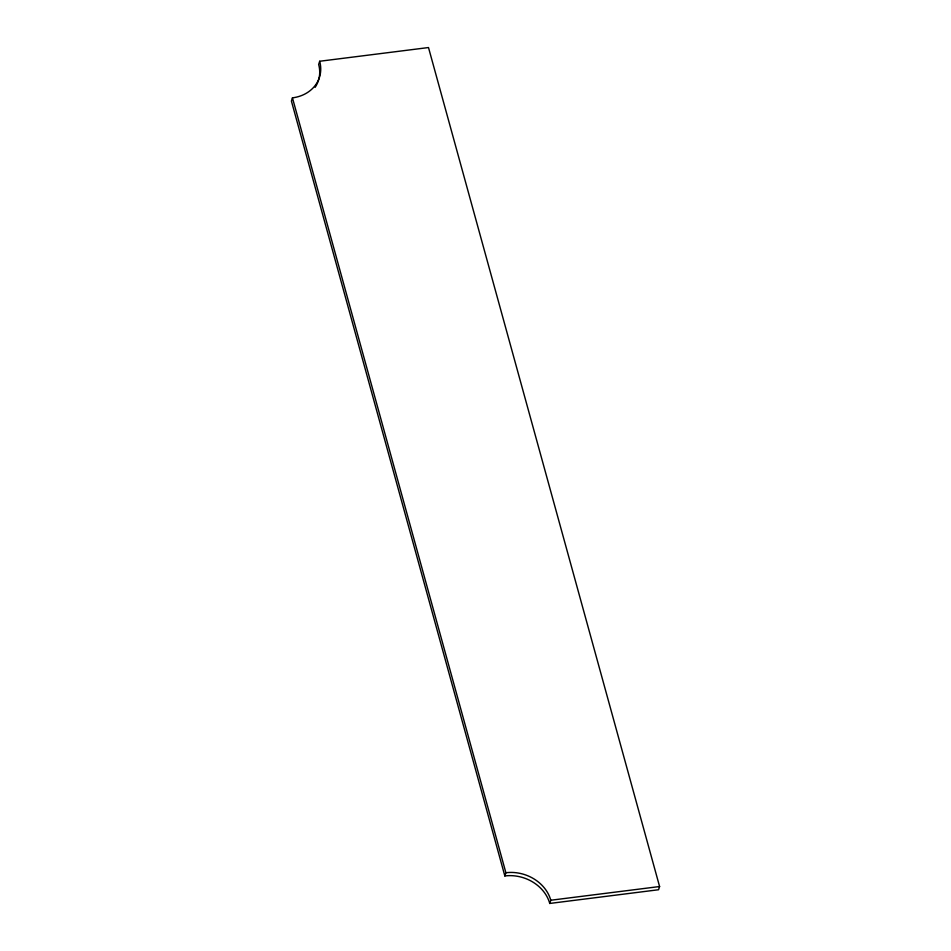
<?xml version="1.0" encoding="UTF-8"?>
<svg xmlns="http://www.w3.org/2000/svg" width="951" height="951" viewBox="0 0 951 951"><rect width="100%" height="100%" fill="white"/><g stroke="black" fill="none" stroke-linecap="round" stroke-linejoin="round"><path stroke-width="1.43" d="M292.444 97.858L291.41 101.056L504.85 875.954A37.648 31.775 17.8 0 1 549.749 903.45L658.556 889.744L659.59 886.534L428.497 47.55L319.679 61.256A37.648 31.775 17.8 0 1 292.444 97.858L505.884 872.745L504.85 875.954M319.679 61.256L318.656 64.466A37.648 31.775 17.8 0 1 315.126 87.326M549.749 903.45L550.784 900.24L659.59 886.534M505.884 872.745A37.648 31.775 17.8 0 1 550.784 900.24"/></g></svg>
